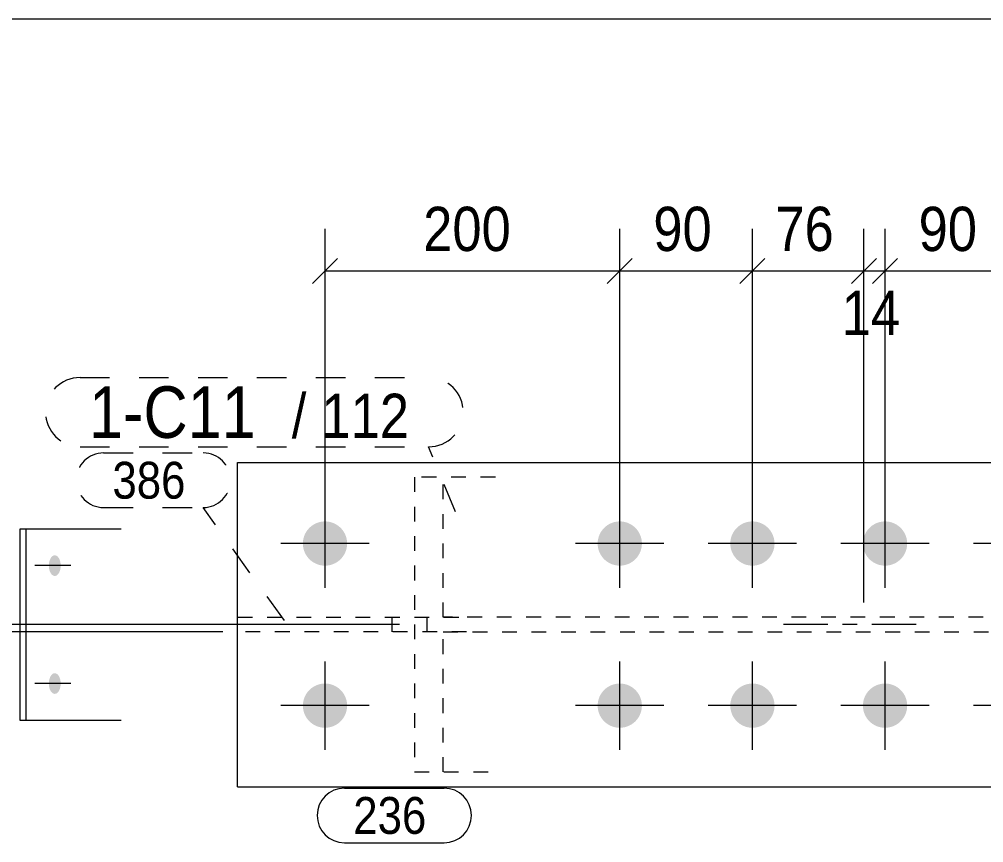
# Model space of a CAD drawing. Header units: millimetres. Extents: x 2 to 579, y 1 to 825.
# Drawn here: x 186.2 to 251.6, y 769.1 to 825 of the extents above; entities that cross this region are included whole.
import ezdxf

# ---------------------------------------------------------------- set-up
doc = ezdxf.new("R2010")
doc.units = ezdxf.units.MM
for name, pattern in [('XKITLINE00', [0]), ('XKITLINE01', [4, 1, -1, 1, -1]), ('XKITLINE02', [4, 2, -2]), ('XKITLINE03', [6, 3, -1, 1, -1])]:
    doc.linetypes.add(name, pattern=pattern)
for name, color, linetype, lineweight in [('Bolt', 3, 'Continuous', 0), ('Dimensions', 7, 'Continuous', 0), ('DrawingSheet', 5, 'Continuous', 0), ('Part', 2, 'Continuous', 0), ('PartMark', 7, 'Continuous', 0)]:
    doc.layers.add(name, color=color, linetype=linetype, lineweight=lineweight)
doc.styles.add('ARIAL', font='ARIAL.TTF')

# ---------------------------------------------------------------- blocks, each defined once
blk = doc.blocks.new('*A79')
at = {"layer": 'Bolt'}
for points in [[(206.881, 787.928), (206.844, 787.929), (206.807, 787.932), (206.771, 787.935), (206.734, 787.939), (206.698, 787.944), (206.661, 787.95), (206.625, 787.957), (206.589, 787.964), (206.553, 787.973), (206.518, 787.982), (206.482, 787.992), (206.447, 788.003), (206.412, 788.015), (206.378, 788.028), (206.344, 788.042), (206.31, 788.056), (206.276, 788.072), (206.243, 788.088), (206.211, 788.105), (206.178, 788.123), (206.147, 788.141), (206.115, 788.16), (206.084, 788.18), (206.054, 788.201), (206.024, 788.223), (205.995, 788.245), (205.966, 788.268), (205.938, 788.292), (205.91, 788.316), (205.883, 788.341), (205.857, 788.367), (205.831, 788.393), (205.806, 788.42), (205.782, 788.448), (205.758, 788.476), (205.735, 788.505), (205.713, 788.534), (205.691, 788.564), (205.67, 788.594), (205.65, 788.625), (205.631, 788.657), (205.613, 788.688), (205.595, 788.721), (205.578, 788.753), (205.562, 788.786), (205.546, 788.82), (205.532, 788.854), (205.518, 788.888), (205.505, 788.922), (205.493, 788.957), (205.482, 788.992), (205.472, 789.028), (205.463, 789.063), (205.454, 789.099), (205.447, 789.135), (205.44, 789.171), (205.434, 789.208), (205.429, 789.244), (205.425, 789.281), (205.422, 789.317), (205.419, 789.354), (205.418, 789.391), (205.418, 789.428), (205.418, 789.464), (205.419, 789.501), (205.422, 789.538), (205.425, 789.575), (205.429, 789.611), (205.434, 789.648), (205.44, 789.684), (205.447, 789.72), (205.454, 789.756), (205.463, 789.792), (205.472, 789.828), (205.482, 789.863), (205.493, 789.898), (205.505, 789.933), (205.518, 789.968), (205.532, 790.002), (205.546, 790.036), (205.562, 790.069), (205.578, 790.102), (205.595, 790.135), (205.613, 790.167), (205.631, 790.199), (205.65, 790.23), (205.67, 790.261), (205.691, 790.291), (205.713, 790.321), (205.735, 790.351), (205.758, 790.379), (205.782, 790.407), (205.806, 790.435), (205.831, 790.462), (205.857, 790.488), (205.883, 790.514), (205.91, 790.539), (205.938, 790.563), (205.966, 790.587), (205.995, 790.61), (206.024, 790.632), (206.054, 790.654), (206.084, 790.675), (206.115, 790.695), (206.147, 790.714), (206.178, 790.733), (206.211, 790.751), (206.243, 790.768), (206.276, 790.784), (206.31, 790.799), (206.344, 790.814), (206.378, 790.827), (206.412, 790.84), (206.447, 790.852), (206.482, 790.863), (206.518, 790.873), (206.553, 790.883), (206.589, 790.891), (206.625, 790.899), (206.661, 790.906), (206.698, 790.911), (206.734, 790.916), (206.771, 790.92), (206.807, 790.924), (206.844, 790.926), (206.881, 790.927), (206.918, 790.928), (206.954, 790.927), (206.991, 790.926), (207.028, 790.924), (207.065, 790.92), (207.101, 790.916), (207.138, 790.911), (207.174, 790.906), (207.21, 790.899), (207.246, 790.891), (207.282, 790.883), (207.318, 790.873), (207.353, 790.863), (207.388, 790.852), (207.423, 790.84), (207.458, 790.827), (207.492, 790.814), (207.526, 790.799), (207.559, 790.784), (207.592, 790.768), (207.625, 790.751), (207.657, 790.733), (207.689, 790.714), (207.72, 790.695), (207.751, 790.675), (207.781, 790.654), (207.811, 790.632), (207.841, 790.61), (207.869, 790.587), (207.897, 790.563), (207.925, 790.539), (207.952, 790.514), (207.978, 790.488), (208.004, 790.462), (208.029, 790.435), (208.053, 790.407), (208.077, 790.379), (208.1, 790.351), (208.122, 790.321), (208.144, 790.291), (208.165, 790.261), (208.185, 790.23), (208.204, 790.199), (208.223, 790.167), (208.241, 790.135), (208.258, 790.102), (208.274, 790.069), (208.289, 790.036), (208.303, 790.002), (208.317, 789.968), (208.33, 789.933), (208.342, 789.898), (208.353, 789.863), (208.363, 789.828), (208.373, 789.792), (208.381, 789.756), (208.389, 789.72), (208.396, 789.684), (208.401, 789.648), (208.406, 789.611), (208.41, 789.575), (208.414, 789.538), (208.416, 789.501), (208.417, 789.464), (208.418, 789.428), (208.417, 789.391), (208.416, 789.354), (208.414, 789.317), (208.41, 789.281), (208.406, 789.244), (208.401, 789.208), (208.396, 789.171), (208.389, 789.135), (208.381, 789.099), (208.373, 789.063), (208.363, 789.028), (208.353, 788.992), (208.342, 788.957), (208.33, 788.922), (208.317, 788.888), (208.303, 788.854), (208.289, 788.82), (208.274, 788.786), (208.258, 788.753), (208.241, 788.721), (208.223, 788.688), (208.204, 788.657), (208.185, 788.625), (208.165, 788.594), (208.144, 788.564), (208.122, 788.534), (208.1, 788.505), (208.077, 788.476), (208.053, 788.448), (208.029, 788.42), (208.004, 788.393), (207.978, 788.367), (207.952, 788.341), (207.925, 788.316), (207.897, 788.292), (207.869, 788.268), (207.841, 788.245), (207.811, 788.223), (207.781, 788.201), (207.751, 788.18), (207.72, 788.16), (207.689, 788.141), (207.657, 788.123), (207.625, 788.105), (207.592, 788.088), (207.559, 788.072), (207.526, 788.056), (207.492, 788.042), (207.458, 788.028), (207.423, 788.015), (207.388, 788.003), (207.353, 787.992), (207.318, 787.982), (207.282, 787.973), (207.246, 787.964), (207.21, 787.957), (207.174, 787.95), (207.138, 787.944), (207.101, 787.939), (207.065, 787.935), (207.028, 787.932), (206.991, 787.929), (206.954, 787.928), (206.918, 787.928)], [(226.881, 787.928), (226.844, 787.929), (226.807, 787.932), (226.771, 787.935), (226.734, 787.939), (226.698, 787.944), (226.661, 787.95), (226.625, 787.957), (226.589, 787.964), (226.553, 787.973), (226.518, 787.982), (226.482, 787.992), (226.447, 788.003), (226.412, 788.015), (226.378, 788.028), (226.344, 788.042), (226.31, 788.056), (226.276, 788.072), (226.243, 788.088), (226.211, 788.105), (226.178, 788.123), (226.147, 788.141), (226.115, 788.16), (226.084, 788.18), (226.054, 788.201), (226.024, 788.223), (225.995, 788.245), (225.966, 788.268), (225.938, 788.292), (225.91, 788.316), (225.883, 788.341), (225.857, 788.367), (225.831, 788.393), (225.806, 788.42), (225.782, 788.448), (225.758, 788.476), (225.735, 788.505), (225.713, 788.534), (225.691, 788.564), (225.67, 788.594), (225.65, 788.625), (225.631, 788.657), (225.613, 788.688), (225.595, 788.721), (225.578, 788.753), (225.562, 788.786), (225.546, 788.82), (225.532, 788.854), (225.518, 788.888), (225.505, 788.922), (225.493, 788.957), (225.482, 788.992), (225.472, 789.028), (225.463, 789.063), (225.454, 789.099), (225.447, 789.135), (225.44, 789.171), (225.434, 789.208), (225.429, 789.244), (225.425, 789.281), (225.422, 789.317), (225.419, 789.354), (225.418, 789.391), (225.418, 789.428), (225.418, 789.464), (225.419, 789.501), (225.422, 789.538), (225.425, 789.575), (225.429, 789.611), (225.434, 789.648), (225.44, 789.684), (225.447, 789.72), (225.454, 789.756), (225.463, 789.792), (225.472, 789.828), (225.482, 789.863), (225.493, 789.898), (225.505, 789.933), (225.518, 789.968), (225.532, 790.002), (225.546, 790.036), (225.562, 790.069), (225.578, 790.102), (225.595, 790.135), (225.613, 790.167), (225.631, 790.199), (225.65, 790.23), (225.67, 790.261), (225.691, 790.291), (225.713, 790.321), (225.735, 790.351), (225.758, 790.379), (225.782, 790.407), (225.806, 790.435), (225.831, 790.462), (225.857, 790.488), (225.883, 790.514), (225.91, 790.539), (225.938, 790.563), (225.966, 790.587), (225.995, 790.61), (226.024, 790.632), (226.054, 790.654), (226.084, 790.675), (226.115, 790.695), (226.147, 790.714), (226.178, 790.733), (226.211, 790.751), (226.243, 790.768), (226.276, 790.784), (226.31, 790.799), (226.344, 790.814), (226.378, 790.827), (226.412, 790.84), (226.447, 790.852), (226.482, 790.863), (226.518, 790.873), (226.553, 790.883), (226.589, 790.891), (226.625, 790.899), (226.661, 790.906), (226.698, 790.911), (226.734, 790.916), (226.771, 790.92), (226.807, 790.924), (226.844, 790.926), (226.881, 790.927), (226.918, 790.928), (226.954, 790.927), (226.991, 790.926), (227.028, 790.924), (227.065, 790.92), (227.101, 790.916), (227.138, 790.911), (227.174, 790.906), (227.21, 790.899), (227.246, 790.891), (227.282, 790.883), (227.318, 790.873), (227.353, 790.863), (227.388, 790.852), (227.423, 790.84), (227.458, 790.827), (227.492, 790.814), (227.526, 790.799), (227.559, 790.784), (227.592, 790.768), (227.625, 790.751), (227.657, 790.733), (227.689, 790.714), (227.72, 790.695), (227.751, 790.675), (227.781, 790.654), (227.811, 790.632), (227.841, 790.61), (227.869, 790.587), (227.897, 790.563), (227.925, 790.539), (227.952, 790.514), (227.978, 790.488), (228.004, 790.462), (228.029, 790.435), (228.053, 790.407), (228.077, 790.379), (228.1, 790.351), (228.122, 790.321), (228.144, 790.291), (228.165, 790.261), (228.185, 790.23), (228.204, 790.199), (228.223, 790.167), (228.241, 790.135), (228.258, 790.102), (228.274, 790.069), (228.289, 790.036), (228.303, 790.002), (228.317, 789.968), (228.33, 789.933), (228.342, 789.898), (228.353, 789.863), (228.363, 789.828), (228.373, 789.792), (228.381, 789.756), (228.389, 789.72), (228.396, 789.684), (228.401, 789.648), (228.406, 789.611), (228.41, 789.575), (228.414, 789.538), (228.416, 789.501), (228.417, 789.464), (228.418, 789.428), (228.417, 789.391), (228.416, 789.354), (228.414, 789.317), (228.41, 789.281), (228.406, 789.244), (228.401, 789.208), (228.396, 789.171), (228.389, 789.135), (228.381, 789.099), (228.373, 789.063), (228.363, 789.028), (228.353, 788.992), (228.342, 788.957), (228.33, 788.922), (228.317, 788.888), (228.303, 788.854), (228.289, 788.82), (228.274, 788.786), (228.258, 788.753), (228.241, 788.721), (228.223, 788.688), (228.204, 788.657), (228.185, 788.625), (228.165, 788.594), (228.144, 788.564), (228.122, 788.534), (228.1, 788.505), (228.077, 788.476), (228.053, 788.448), (228.029, 788.42), (228.004, 788.393), (227.978, 788.367), (227.952, 788.341), (227.925, 788.316), (227.897, 788.292), (227.869, 788.268), (227.841, 788.245), (227.811, 788.223), (227.781, 788.201), (227.751, 788.18), (227.72, 788.16), (227.689, 788.141), (227.657, 788.123), (227.625, 788.105), (227.592, 788.088), (227.559, 788.072), (227.526, 788.056), (227.492, 788.042), (227.458, 788.028), (227.423, 788.015), (227.388, 788.003), (227.353, 787.992), (227.318, 787.982), (227.282, 787.973), (227.246, 787.964), (227.21, 787.957), (227.174, 787.95), (227.138, 787.944), (227.101, 787.939), (227.065, 787.935), (227.028, 787.932), (226.991, 787.929), (226.954, 787.928), (226.918, 787.928)], [(235.881, 787.928), (235.844, 787.929), (235.807, 787.932), (235.771, 787.935), (235.734, 787.939), (235.698, 787.944), (235.661, 787.95), (235.625, 787.957), (235.589, 787.964), (235.553, 787.973), (235.518, 787.982), (235.482, 787.992), (235.447, 788.003), (235.412, 788.015), (235.378, 788.028), (235.344, 788.042), (235.31, 788.056), (235.276, 788.072), (235.243, 788.088), (235.211, 788.105), (235.178, 788.123), (235.147, 788.141), (235.115, 788.16), (235.084, 788.18), (235.054, 788.201), (235.024, 788.223), (234.995, 788.245), (234.966, 788.268), (234.938, 788.292), (234.91, 788.316), (234.883, 788.341), (234.857, 788.367), (234.831, 788.393), (234.806, 788.42), (234.782, 788.448), (234.758, 788.476), (234.735, 788.505), (234.713, 788.534), (234.691, 788.564), (234.67, 788.594), (234.65, 788.625), (234.631, 788.657), (234.613, 788.688), (234.595, 788.721), (234.578, 788.753), (234.562, 788.786), (234.546, 788.82), (234.532, 788.854), (234.518, 788.888), (234.505, 788.922), (234.493, 788.957), (234.482, 788.992), (234.472, 789.028), (234.463, 789.063), (234.454, 789.099), (234.447, 789.135), (234.44, 789.171), (234.434, 789.208), (234.429, 789.244), (234.425, 789.281), (234.422, 789.317), (234.419, 789.354), (234.418, 789.391), (234.418, 789.428), (234.418, 789.464), (234.419, 789.501), (234.422, 789.538), (234.425, 789.575), (234.429, 789.611), (234.434, 789.648), (234.44, 789.684), (234.447, 789.72), (234.454, 789.756), (234.463, 789.792), (234.472, 789.828), (234.482, 789.863), (234.493, 789.898), (234.505, 789.933), (234.518, 789.968), (234.532, 790.002), (234.546, 790.036), (234.562, 790.069), (234.578, 790.102), (234.595, 790.135), (234.613, 790.167), (234.631, 790.199), (234.65, 790.23), (234.67, 790.261), (234.691, 790.291), (234.713, 790.321), (234.735, 790.351), (234.758, 790.379), (234.782, 790.407), (234.806, 790.435), (234.831, 790.462), (234.857, 790.488), (234.883, 790.514), (234.91, 790.539), (234.938, 790.563), (234.966, 790.587), (234.995, 790.61), (235.024, 790.632), (235.054, 790.654), (235.084, 790.675), (235.115, 790.695), (235.147, 790.714), (235.178, 790.733), (235.211, 790.751), (235.243, 790.768), (235.276, 790.784), (235.31, 790.799), (235.344, 790.814), (235.378, 790.827), (235.412, 790.84), (235.447, 790.852), (235.482, 790.863), (235.518, 790.873), (235.553, 790.883), (235.589, 790.891), (235.625, 790.899), (235.661, 790.906), (235.698, 790.911), (235.734, 790.916), (235.771, 790.92), (235.807, 790.924), (235.844, 790.926), (235.881, 790.927), (235.918, 790.928), (235.954, 790.927), (235.991, 790.926), (236.028, 790.924), (236.065, 790.92), (236.101, 790.916), (236.138, 790.911), (236.174, 790.906), (236.21, 790.899), (236.246, 790.891), (236.282, 790.883), (236.318, 790.873), (236.353, 790.863), (236.388, 790.852), (236.423, 790.84), (236.458, 790.827), (236.492, 790.814), (236.526, 790.799), (236.559, 790.784), (236.592, 790.768), (236.625, 790.751), (236.657, 790.733), (236.689, 790.714), (236.72, 790.695), (236.751, 790.675), (236.781, 790.654), (236.811, 790.632), (236.841, 790.61), (236.869, 790.587), (236.897, 790.563), (236.925, 790.539), (236.952, 790.514), (236.978, 790.488), (237.004, 790.462), (237.029, 790.435), (237.053, 790.407), (237.077, 790.379), (237.1, 790.351), (237.122, 790.321), (237.144, 790.291), (237.165, 790.261), (237.185, 790.23), (237.204, 790.199), (237.223, 790.167), (237.241, 790.135), (237.258, 790.102), (237.274, 790.069), (237.289, 790.036), (237.303, 790.002), (237.317, 789.968), (237.33, 789.933), (237.342, 789.898), (237.353, 789.863), (237.363, 789.828), (237.373, 789.792), (237.381, 789.756), (237.389, 789.72), (237.396, 789.684), (237.401, 789.648), (237.406, 789.611), (237.41, 789.575), (237.414, 789.538), (237.416, 789.501), (237.417, 789.464), (237.418, 789.428), (237.417, 789.391), (237.416, 789.354), (237.414, 789.317), (237.41, 789.281), (237.406, 789.244), (237.401, 789.208), (237.396, 789.171), (237.389, 789.135), (237.381, 789.099), (237.373, 789.063), (237.363, 789.028), (237.353, 788.992), (237.342, 788.957), (237.33, 788.922), (237.317, 788.888), (237.303, 788.854), (237.289, 788.82), (237.274, 788.786), (237.258, 788.753), (237.241, 788.721), (237.223, 788.688), (237.204, 788.657), (237.185, 788.625), (237.165, 788.594), (237.144, 788.564), (237.122, 788.534), (237.1, 788.505), (237.077, 788.476), (237.053, 788.448), (237.029, 788.42), (237.004, 788.393), (236.978, 788.367), (236.952, 788.341), (236.925, 788.316), (236.897, 788.292), (236.869, 788.268), (236.841, 788.245), (236.811, 788.223), (236.781, 788.201), (236.751, 788.18), (236.72, 788.16), (236.689, 788.141), (236.657, 788.123), (236.625, 788.105), (236.592, 788.088), (236.559, 788.072), (236.526, 788.056), (236.492, 788.042), (236.458, 788.028), (236.423, 788.015), (236.388, 788.003), (236.353, 787.992), (236.318, 787.982), (236.282, 787.973), (236.246, 787.964), (236.21, 787.957), (236.174, 787.95), (236.138, 787.944), (236.101, 787.939), (236.065, 787.935), (236.028, 787.932), (235.991, 787.929), (235.954, 787.928), (235.918, 787.928)], [(244.881, 787.928), (244.844, 787.929), (244.807, 787.932), (244.771, 787.935), (244.734, 787.939), (244.698, 787.944), (244.661, 787.95), (244.625, 787.957), (244.589, 787.964), (244.553, 787.973), (244.518, 787.982), (244.482, 787.992), (244.447, 788.003), (244.412, 788.015), (244.378, 788.028), (244.344, 788.042), (244.31, 788.056), (244.276, 788.072), (244.243, 788.088), (244.211, 788.105), (244.178, 788.123), (244.147, 788.141), (244.115, 788.16), (244.084, 788.18), (244.054, 788.201), (244.024, 788.223), (243.995, 788.245), (243.966, 788.268), (243.938, 788.292), (243.91, 788.316), (243.883, 788.341), (243.857, 788.367), (243.831, 788.393), (243.806, 788.42), (243.782, 788.448), (243.758, 788.476), (243.735, 788.505), (243.713, 788.534), (243.691, 788.564), (243.67, 788.594), (243.65, 788.625), (243.631, 788.657), (243.613, 788.688), (243.595, 788.721), (243.578, 788.753), (243.562, 788.786), (243.546, 788.82), (243.532, 788.854), (243.518, 788.888), (243.505, 788.922), (243.493, 788.957), (243.482, 788.992), (243.472, 789.028), (243.463, 789.063), (243.454, 789.099), (243.447, 789.135), (243.44, 789.171), (243.434, 789.208), (243.429, 789.244), (243.425, 789.281), (243.422, 789.317), (243.419, 789.354), (243.418, 789.391), (243.418, 789.428), (243.418, 789.464), (243.419, 789.501), (243.422, 789.538), (243.425, 789.575), (243.429, 789.611), (243.434, 789.648), (243.44, 789.684), (243.447, 789.72), (243.454, 789.756), (243.463, 789.792), (243.472, 789.828), (243.482, 789.863), (243.493, 789.898), (243.505, 789.933), (243.518, 789.968), (243.532, 790.002), (243.546, 790.036), (243.562, 790.069), (243.578, 790.102), (243.595, 790.135), (243.613, 790.167), (243.631, 790.199), (243.65, 790.23), (243.67, 790.261), (243.691, 790.291), (243.713, 790.321), (243.735, 790.351), (243.758, 790.379), (243.782, 790.407), (243.806, 790.435), (243.831, 790.462), (243.857, 790.488), (243.883, 790.514), (243.91, 790.539), (243.938, 790.563), (243.966, 790.587), (243.995, 790.61), (244.024, 790.632), (244.054, 790.654), (244.084, 790.675), (244.115, 790.695), (244.147, 790.714), (244.178, 790.733), (244.211, 790.751), (244.243, 790.768), (244.276, 790.784), (244.31, 790.799), (244.344, 790.814), (244.378, 790.827), (244.412, 790.84), (244.447, 790.852), (244.482, 790.863), (244.518, 790.873), (244.553, 790.883), (244.589, 790.891), (244.625, 790.899), (244.661, 790.906), (244.698, 790.911), (244.734, 790.916), (244.771, 790.92), (244.807, 790.924), (244.844, 790.926), (244.881, 790.927), (244.918, 790.928), (244.954, 790.927), (244.991, 790.926), (245.028, 790.924), (245.065, 790.92), (245.101, 790.916), (245.138, 790.911), (245.174, 790.906), (245.21, 790.899), (245.246, 790.891), (245.282, 790.883), (245.318, 790.873), (245.353, 790.863), (245.388, 790.852), (245.423, 790.84), (245.458, 790.827), (245.492, 790.814), (245.526, 790.799), (245.559, 790.784), (245.592, 790.768), (245.625, 790.751), (245.657, 790.733), (245.689, 790.714), (245.72, 790.695), (245.751, 790.675), (245.781, 790.654), (245.811, 790.632), (245.841, 790.61), (245.869, 790.587), (245.897, 790.563), (245.925, 790.539), (245.952, 790.514), (245.978, 790.488), (246.004, 790.462), (246.029, 790.435), (246.053, 790.407), (246.077, 790.379), (246.1, 790.351), (246.122, 790.321), (246.144, 790.291), (246.165, 790.261), (246.185, 790.23), (246.204, 790.199), (246.223, 790.167), (246.241, 790.135), (246.258, 790.102), (246.274, 790.069), (246.289, 790.036), (246.303, 790.002), (246.317, 789.968), (246.33, 789.933), (246.342, 789.898), (246.353, 789.863), (246.363, 789.828), (246.373, 789.792), (246.381, 789.756), (246.389, 789.72), (246.396, 789.684), (246.401, 789.648), (246.406, 789.611), (246.41, 789.575), (246.414, 789.538), (246.416, 789.501), (246.417, 789.464), (246.418, 789.428), (246.417, 789.391), (246.416, 789.354), (246.414, 789.317), (246.41, 789.281), (246.406, 789.244), (246.401, 789.208), (246.396, 789.171), (246.389, 789.135), (246.381, 789.099), (246.373, 789.063), (246.363, 789.028), (246.353, 788.992), (246.342, 788.957), (246.33, 788.922), (246.317, 788.888), (246.303, 788.854), (246.289, 788.82), (246.274, 788.786), (246.258, 788.753), (246.241, 788.721), (246.223, 788.688), (246.204, 788.657), (246.185, 788.625), (246.165, 788.594), (246.144, 788.564), (246.122, 788.534), (246.1, 788.505), (246.077, 788.476), (246.053, 788.448), (246.029, 788.42), (246.004, 788.393), (245.978, 788.367), (245.952, 788.341), (245.925, 788.316), (245.897, 788.292), (245.869, 788.268), (245.841, 788.245), (245.811, 788.223), (245.781, 788.201), (245.751, 788.18), (245.72, 788.16), (245.689, 788.141), (245.657, 788.123), (245.625, 788.105), (245.592, 788.088), (245.559, 788.072), (245.526, 788.056), (245.492, 788.042), (245.458, 788.028), (245.423, 788.015), (245.388, 788.003), (245.353, 787.992), (245.318, 787.982), (245.282, 787.973), (245.246, 787.964), (245.21, 787.957), (245.174, 787.95), (245.138, 787.944), (245.101, 787.939), (245.065, 787.935), (245.028, 787.932), (244.991, 787.929), (244.954, 787.928), (244.918, 787.928)], [(206.881, 776.928), (206.844, 776.929), (206.807, 776.932), (206.771, 776.935), (206.734, 776.939), (206.698, 776.944), (206.661, 776.95), (206.625, 776.957), (206.589, 776.964), (206.553, 776.973), (206.518, 776.982), (206.482, 776.992), (206.447, 777.003), (206.412, 777.015), (206.378, 777.028), (206.344, 777.042), (206.31, 777.056), (206.276, 777.072), (206.243, 777.088), (206.211, 777.105), (206.178, 777.123), (206.147, 777.141), (206.115, 777.16), (206.084, 777.18), (206.054, 777.201), (206.024, 777.223), (205.995, 777.245), (205.966, 777.268), (205.938, 777.292), (205.91, 777.316), (205.883, 777.341), (205.857, 777.367), (205.831, 777.393), (205.806, 777.42), (205.782, 777.448), (205.758, 777.476), (205.735, 777.505), (205.713, 777.534), (205.691, 777.564), (205.67, 777.594), (205.65, 777.625), (205.631, 777.657), (205.613, 777.688), (205.595, 777.721), (205.578, 777.753), (205.562, 777.786), (205.546, 777.82), (205.532, 777.854), (205.518, 777.888), (205.505, 777.922), (205.493, 777.957), (205.482, 777.992), (205.472, 778.028), (205.463, 778.063), (205.454, 778.099), (205.447, 778.135), (205.44, 778.171), (205.434, 778.208), (205.429, 778.244), (205.425, 778.281), (205.422, 778.317), (205.419, 778.354), (205.418, 778.391), (205.418, 778.428), (205.418, 778.464), (205.419, 778.501), (205.422, 778.538), (205.425, 778.575), (205.429, 778.611), (205.434, 778.648), (205.44, 778.684), (205.447, 778.72), (205.454, 778.756), (205.463, 778.792), (205.472, 778.828), (205.482, 778.863), (205.493, 778.898), (205.505, 778.933), (205.518, 778.968), (205.532, 779.002), (205.546, 779.036), (205.562, 779.069), (205.578, 779.102), (205.595, 779.135), (205.613, 779.167), (205.631, 779.199), (205.65, 779.23), (205.67, 779.261), (205.691, 779.291), (205.713, 779.321), (205.735, 779.351), (205.758, 779.379), (205.782, 779.407), (205.806, 779.435), (205.831, 779.462), (205.857, 779.488), (205.883, 779.514), (205.91, 779.539), (205.938, 779.563), (205.966, 779.587), (205.995, 779.61), (206.024, 779.632), (206.054, 779.654), (206.084, 779.675), (206.115, 779.695), (206.147, 779.714), (206.178, 779.733), (206.211, 779.751), (206.243, 779.768), (206.276, 779.784), (206.31, 779.799), (206.344, 779.814), (206.378, 779.827), (206.412, 779.84), (206.447, 779.852), (206.482, 779.863), (206.518, 779.873), (206.553, 779.883), (206.589, 779.891), (206.625, 779.899), (206.661, 779.906), (206.698, 779.911), (206.734, 779.916), (206.771, 779.92), (206.807, 779.924), (206.844, 779.926), (206.881, 779.927), (206.918, 779.928), (206.954, 779.927), (206.991, 779.926), (207.028, 779.924), (207.065, 779.92), (207.101, 779.916), (207.138, 779.911), (207.174, 779.906), (207.21, 779.899), (207.246, 779.891), (207.282, 779.883), (207.318, 779.873), (207.353, 779.863), (207.388, 779.852), (207.423, 779.84), (207.458, 779.827), (207.492, 779.814), (207.526, 779.799), (207.559, 779.784), (207.592, 779.768), (207.625, 779.751), (207.657, 779.733), (207.689, 779.714), (207.72, 779.695), (207.751, 779.675), (207.781, 779.654), (207.811, 779.632), (207.841, 779.61), (207.869, 779.587), (207.897, 779.563), (207.925, 779.539), (207.952, 779.514), (207.978, 779.488), (208.004, 779.462), (208.029, 779.435), (208.053, 779.407), (208.077, 779.379), (208.1, 779.351), (208.122, 779.321), (208.144, 779.291), (208.165, 779.261), (208.185, 779.23), (208.204, 779.199), (208.223, 779.167), (208.241, 779.135), (208.258, 779.102), (208.274, 779.069), (208.289, 779.036), (208.303, 779.002), (208.317, 778.968), (208.33, 778.933), (208.342, 778.898), (208.353, 778.863), (208.363, 778.828), (208.373, 778.792), (208.381, 778.756), (208.389, 778.72), (208.396, 778.684), (208.401, 778.648), (208.406, 778.611), (208.41, 778.575), (208.414, 778.538), (208.416, 778.501), (208.417, 778.464), (208.418, 778.428), (208.417, 778.391), (208.416, 778.354), (208.414, 778.317), (208.41, 778.281), (208.406, 778.244), (208.401, 778.208), (208.396, 778.171), (208.389, 778.135), (208.381, 778.099), (208.373, 778.063), (208.363, 778.028), (208.353, 777.992), (208.342, 777.957), (208.33, 777.922), (208.317, 777.888), (208.303, 777.854), (208.289, 777.82), (208.274, 777.786), (208.258, 777.753), (208.241, 777.721), (208.223, 777.688), (208.204, 777.657), (208.185, 777.625), (208.165, 777.594), (208.144, 777.564), (208.122, 777.534), (208.1, 777.505), (208.077, 777.476), (208.053, 777.448), (208.029, 777.42), (208.004, 777.393), (207.978, 777.367), (207.952, 777.341), (207.925, 777.316), (207.897, 777.292), (207.869, 777.268), (207.841, 777.245), (207.811, 777.223), (207.781, 777.201), (207.751, 777.18), (207.72, 777.16), (207.689, 777.141), (207.657, 777.123), (207.625, 777.105), (207.592, 777.088), (207.559, 777.072), (207.526, 777.056), (207.492, 777.042), (207.458, 777.028), (207.423, 777.015), (207.388, 777.003), (207.353, 776.992), (207.318, 776.982), (207.282, 776.973), (207.246, 776.964), (207.21, 776.957), (207.174, 776.95), (207.138, 776.944), (207.101, 776.939), (207.065, 776.935), (207.028, 776.932), (206.991, 776.929), (206.954, 776.928), (206.918, 776.928)], [(226.881, 776.928), (226.844, 776.929), (226.807, 776.932), (226.771, 776.935), (226.734, 776.939), (226.698, 776.944), (226.661, 776.95), (226.625, 776.957), (226.589, 776.964), (226.553, 776.973), (226.518, 776.982), (226.482, 776.992), (226.447, 777.003), (226.412, 777.015), (226.378, 777.028), (226.344, 777.042), (226.31, 777.056), (226.276, 777.072), (226.243, 777.088), (226.211, 777.105), (226.178, 777.123), (226.147, 777.141), (226.115, 777.16), (226.084, 777.18), (226.054, 777.201), (226.024, 777.223), (225.995, 777.245), (225.966, 777.268), (225.938, 777.292), (225.91, 777.316), (225.883, 777.341), (225.857, 777.367), (225.831, 777.393), (225.806, 777.42), (225.782, 777.448), (225.758, 777.476), (225.735, 777.505), (225.713, 777.534), (225.691, 777.564), (225.67, 777.594), (225.65, 777.625), (225.631, 777.657), (225.613, 777.688), (225.595, 777.721), (225.578, 777.753), (225.562, 777.786), (225.546, 777.82), (225.532, 777.854), (225.518, 777.888), (225.505, 777.922), (225.493, 777.957), (225.482, 777.992), (225.472, 778.028), (225.463, 778.063), (225.454, 778.099), (225.447, 778.135), (225.44, 778.171), (225.434, 778.208), (225.429, 778.244), (225.425, 778.281), (225.422, 778.317), (225.419, 778.354), (225.418, 778.391), (225.418, 778.428), (225.418, 778.464), (225.419, 778.501), (225.422, 778.538), (225.425, 778.575), (225.429, 778.611), (225.434, 778.648), (225.44, 778.684), (225.447, 778.72), (225.454, 778.756), (225.463, 778.792), (225.472, 778.828), (225.482, 778.863), (225.493, 778.898), (225.505, 778.933), (225.518, 778.968), (225.532, 779.002), (225.546, 779.036), (225.562, 779.069), (225.578, 779.102), (225.595, 779.135), (225.613, 779.167), (225.631, 779.199), (225.65, 779.23), (225.67, 779.261), (225.691, 779.291), (225.713, 779.321), (225.735, 779.351), (225.758, 779.379), (225.782, 779.407), (225.806, 779.435), (225.831, 779.462), (225.857, 779.488), (225.883, 779.514), (225.91, 779.539), (225.938, 779.563), (225.966, 779.587), (225.995, 779.61), (226.024, 779.632), (226.054, 779.654), (226.084, 779.675), (226.115, 779.695), (226.147, 779.714), (226.178, 779.733), (226.211, 779.751), (226.243, 779.768), (226.276, 779.784), (226.31, 779.799), (226.344, 779.814), (226.378, 779.827), (226.412, 779.84), (226.447, 779.852), (226.482, 779.863), (226.518, 779.873), (226.553, 779.883), (226.589, 779.891), (226.625, 779.899), (226.661, 779.906), (226.698, 779.911), (226.734, 779.916), (226.771, 779.92), (226.807, 779.924), (226.844, 779.926), (226.881, 779.927), (226.918, 779.928), (226.954, 779.927), (226.991, 779.926), (227.028, 779.924), (227.065, 779.92), (227.101, 779.916), (227.138, 779.911), (227.174, 779.906), (227.21, 779.899), (227.246, 779.891), (227.282, 779.883), (227.318, 779.873), (227.353, 779.863), (227.388, 779.852), (227.423, 779.84), (227.458, 779.827), (227.492, 779.814), (227.526, 779.799), (227.559, 779.784), (227.592, 779.768), (227.625, 779.751), (227.657, 779.733), (227.689, 779.714), (227.72, 779.695), (227.751, 779.675), (227.781, 779.654), (227.811, 779.632), (227.841, 779.61), (227.869, 779.587), (227.897, 779.563), (227.925, 779.539), (227.952, 779.514), (227.978, 779.488), (228.004, 779.462), (228.029, 779.435), (228.053, 779.407), (228.077, 779.379), (228.1, 779.351), (228.122, 779.321), (228.144, 779.291), (228.165, 779.261), (228.185, 779.23), (228.204, 779.199), (228.223, 779.167), (228.241, 779.135), (228.258, 779.102), (228.274, 779.069), (228.289, 779.036), (228.303, 779.002), (228.317, 778.968), (228.33, 778.933), (228.342, 778.898), (228.353, 778.863), (228.363, 778.828), (228.373, 778.792), (228.381, 778.756), (228.389, 778.72), (228.396, 778.684), (228.401, 778.648), (228.406, 778.611), (228.41, 778.575), (228.414, 778.538), (228.416, 778.501), (228.417, 778.464), (228.418, 778.428), (228.417, 778.391), (228.416, 778.354), (228.414, 778.317), (228.41, 778.281), (228.406, 778.244), (228.401, 778.208), (228.396, 778.171), (228.389, 778.135), (228.381, 778.099), (228.373, 778.063), (228.363, 778.028), (228.353, 777.992), (228.342, 777.957), (228.33, 777.922), (228.317, 777.888), (228.303, 777.854), (228.289, 777.82), (228.274, 777.786), (228.258, 777.753), (228.241, 777.721), (228.223, 777.688), (228.204, 777.657), (228.185, 777.625), (228.165, 777.594), (228.144, 777.564), (228.122, 777.534), (228.1, 777.505), (228.077, 777.476), (228.053, 777.448), (228.029, 777.42), (228.004, 777.393), (227.978, 777.367), (227.952, 777.341), (227.925, 777.316), (227.897, 777.292), (227.869, 777.268), (227.841, 777.245), (227.811, 777.223), (227.781, 777.201), (227.751, 777.18), (227.72, 777.16), (227.689, 777.141), (227.657, 777.123), (227.625, 777.105), (227.592, 777.088), (227.559, 777.072), (227.526, 777.056), (227.492, 777.042), (227.458, 777.028), (227.423, 777.015), (227.388, 777.003), (227.353, 776.992), (227.318, 776.982), (227.282, 776.973), (227.246, 776.964), (227.21, 776.957), (227.174, 776.95), (227.138, 776.944), (227.101, 776.939), (227.065, 776.935), (227.028, 776.932), (226.991, 776.929), (226.954, 776.928), (226.918, 776.928)], [(235.881, 776.928), (235.844, 776.929), (235.807, 776.932), (235.771, 776.935), (235.734, 776.939), (235.698, 776.944), (235.661, 776.95), (235.625, 776.957), (235.589, 776.964), (235.553, 776.973), (235.518, 776.982), (235.482, 776.992), (235.447, 777.003), (235.412, 777.015), (235.378, 777.028), (235.344, 777.042), (235.31, 777.056), (235.276, 777.072), (235.243, 777.088), (235.211, 777.105), (235.178, 777.123), (235.147, 777.141), (235.115, 777.16), (235.084, 777.18), (235.054, 777.201), (235.024, 777.223), (234.995, 777.245), (234.966, 777.268), (234.938, 777.292), (234.91, 777.316), (234.883, 777.341), (234.857, 777.367), (234.831, 777.393), (234.806, 777.42), (234.782, 777.448), (234.758, 777.476), (234.735, 777.505), (234.713, 777.534), (234.691, 777.564), (234.67, 777.594), (234.65, 777.625), (234.631, 777.657), (234.613, 777.688), (234.595, 777.721), (234.578, 777.753), (234.562, 777.786), (234.546, 777.82), (234.532, 777.854), (234.518, 777.888), (234.505, 777.922), (234.493, 777.957), (234.482, 777.992), (234.472, 778.028), (234.463, 778.063), (234.454, 778.099), (234.447, 778.135), (234.44, 778.171), (234.434, 778.208), (234.429, 778.244), (234.425, 778.281), (234.422, 778.317), (234.419, 778.354), (234.418, 778.391), (234.418, 778.428), (234.418, 778.464), (234.419, 778.501), (234.422, 778.538), (234.425, 778.575), (234.429, 778.611), (234.434, 778.648), (234.44, 778.684), (234.447, 778.72), (234.454, 778.756), (234.463, 778.792), (234.472, 778.828), (234.482, 778.863), (234.493, 778.898), (234.505, 778.933), (234.518, 778.968), (234.532, 779.002), (234.546, 779.036), (234.562, 779.069), (234.578, 779.102), (234.595, 779.135), (234.613, 779.167), (234.631, 779.199), (234.65, 779.23), (234.67, 779.261), (234.691, 779.291), (234.713, 779.321), (234.735, 779.351), (234.758, 779.379), (234.782, 779.407), (234.806, 779.435), (234.831, 779.462), (234.857, 779.488), (234.883, 779.514), (234.91, 779.539), (234.938, 779.563), (234.966, 779.587), (234.995, 779.61), (235.024, 779.632), (235.054, 779.654), (235.084, 779.675), (235.115, 779.695), (235.147, 779.714), (235.178, 779.733), (235.211, 779.751), (235.243, 779.768), (235.276, 779.784), (235.31, 779.799), (235.344, 779.814), (235.378, 779.827), (235.412, 779.84), (235.447, 779.852), (235.482, 779.863), (235.518, 779.873), (235.553, 779.883), (235.589, 779.891), (235.625, 779.899), (235.661, 779.906), (235.698, 779.911), (235.734, 779.916), (235.771, 779.92), (235.807, 779.924), (235.844, 779.926), (235.881, 779.927), (235.918, 779.928), (235.954, 779.927), (235.991, 779.926), (236.028, 779.924), (236.065, 779.92), (236.101, 779.916), (236.138, 779.911), (236.174, 779.906), (236.21, 779.899), (236.246, 779.891), (236.282, 779.883), (236.318, 779.873), (236.353, 779.863), (236.388, 779.852), (236.423, 779.84), (236.458, 779.827), (236.492, 779.814), (236.526, 779.799), (236.559, 779.784), (236.592, 779.768), (236.625, 779.751), (236.657, 779.733), (236.689, 779.714), (236.72, 779.695), (236.751, 779.675), (236.781, 779.654), (236.811, 779.632), (236.841, 779.61), (236.869, 779.587), (236.897, 779.563), (236.925, 779.539), (236.952, 779.514), (236.978, 779.488), (237.004, 779.462), (237.029, 779.435), (237.053, 779.407), (237.077, 779.379), (237.1, 779.351), (237.122, 779.321), (237.144, 779.291), (237.165, 779.261), (237.185, 779.23), (237.204, 779.199), (237.223, 779.167), (237.241, 779.135), (237.258, 779.102), (237.274, 779.069), (237.289, 779.036), (237.303, 779.002), (237.317, 778.968), (237.33, 778.933), (237.342, 778.898), (237.353, 778.863), (237.363, 778.828), (237.373, 778.792), (237.381, 778.756), (237.389, 778.72), (237.396, 778.684), (237.401, 778.648), (237.406, 778.611), (237.41, 778.575), (237.414, 778.538), (237.416, 778.501), (237.417, 778.464), (237.418, 778.428), (237.417, 778.391), (237.416, 778.354), (237.414, 778.317), (237.41, 778.281), (237.406, 778.244), (237.401, 778.208), (237.396, 778.171), (237.389, 778.135), (237.381, 778.099), (237.373, 778.063), (237.363, 778.028), (237.353, 777.992), (237.342, 777.957), (237.33, 777.922), (237.317, 777.888), (237.303, 777.854), (237.289, 777.82), (237.274, 777.786), (237.258, 777.753), (237.241, 777.721), (237.223, 777.688), (237.204, 777.657), (237.185, 777.625), (237.165, 777.594), (237.144, 777.564), (237.122, 777.534), (237.1, 777.505), (237.077, 777.476), (237.053, 777.448), (237.029, 777.42), (237.004, 777.393), (236.978, 777.367), (236.952, 777.341), (236.925, 777.316), (236.897, 777.292), (236.869, 777.268), (236.841, 777.245), (236.811, 777.223), (236.781, 777.201), (236.751, 777.18), (236.72, 777.16), (236.689, 777.141), (236.657, 777.123), (236.625, 777.105), (236.592, 777.088), (236.559, 777.072), (236.526, 777.056), (236.492, 777.042), (236.458, 777.028), (236.423, 777.015), (236.388, 777.003), (236.353, 776.992), (236.318, 776.982), (236.282, 776.973), (236.246, 776.964), (236.21, 776.957), (236.174, 776.95), (236.138, 776.944), (236.101, 776.939), (236.065, 776.935), (236.028, 776.932), (235.991, 776.929), (235.954, 776.928), (235.918, 776.928)], [(244.881, 776.928), (244.844, 776.929), (244.807, 776.932), (244.771, 776.935), (244.734, 776.939), (244.698, 776.944), (244.661, 776.95), (244.625, 776.957), (244.589, 776.964), (244.553, 776.973), (244.518, 776.982), (244.482, 776.992), (244.447, 777.003), (244.412, 777.015), (244.378, 777.028), (244.344, 777.042), (244.31, 777.056), (244.276, 777.072), (244.243, 777.088), (244.211, 777.105), (244.178, 777.123), (244.147, 777.141), (244.115, 777.16), (244.084, 777.18), (244.054, 777.201), (244.024, 777.223), (243.995, 777.245), (243.966, 777.268), (243.938, 777.292), (243.91, 777.316), (243.883, 777.341), (243.857, 777.367), (243.831, 777.393), (243.806, 777.42), (243.782, 777.448), (243.758, 777.476), (243.735, 777.505), (243.713, 777.534), (243.691, 777.564), (243.67, 777.594), (243.65, 777.625), (243.631, 777.657), (243.613, 777.688), (243.595, 777.721), (243.578, 777.753), (243.562, 777.786), (243.546, 777.82), (243.532, 777.854), (243.518, 777.888), (243.505, 777.922), (243.493, 777.957), (243.482, 777.992), (243.472, 778.028), (243.463, 778.063), (243.454, 778.099), (243.447, 778.135), (243.44, 778.171), (243.434, 778.208), (243.429, 778.244), (243.425, 778.281), (243.422, 778.317), (243.419, 778.354), (243.418, 778.391), (243.418, 778.428), (243.418, 778.464), (243.419, 778.501), (243.422, 778.538), (243.425, 778.575), (243.429, 778.611), (243.434, 778.648), (243.44, 778.684), (243.447, 778.72), (243.454, 778.756), (243.463, 778.792), (243.472, 778.828), (243.482, 778.863), (243.493, 778.898), (243.505, 778.933), (243.518, 778.968), (243.532, 779.002), (243.546, 779.036), (243.562, 779.069), (243.578, 779.102), (243.595, 779.135), (243.613, 779.167), (243.631, 779.199), (243.65, 779.23), (243.67, 779.261), (243.691, 779.291), (243.713, 779.321), (243.735, 779.351), (243.758, 779.379), (243.782, 779.407), (243.806, 779.435), (243.831, 779.462), (243.857, 779.488), (243.883, 779.514), (243.91, 779.539), (243.938, 779.563), (243.966, 779.587), (243.995, 779.61), (244.024, 779.632), (244.054, 779.654), (244.084, 779.675), (244.115, 779.695), (244.147, 779.714), (244.178, 779.733), (244.211, 779.751), (244.243, 779.768), (244.276, 779.784), (244.31, 779.799), (244.344, 779.814), (244.378, 779.827), (244.412, 779.84), (244.447, 779.852), (244.482, 779.863), (244.518, 779.873), (244.553, 779.883), (244.589, 779.891), (244.625, 779.899), (244.661, 779.906), (244.698, 779.911), (244.734, 779.916), (244.771, 779.92), (244.807, 779.924), (244.844, 779.926), (244.881, 779.927), (244.918, 779.928), (244.954, 779.927), (244.991, 779.926), (245.028, 779.924), (245.065, 779.92), (245.101, 779.916), (245.138, 779.911), (245.174, 779.906), (245.21, 779.899), (245.246, 779.891), (245.282, 779.883), (245.318, 779.873), (245.353, 779.863), (245.388, 779.852), (245.423, 779.84), (245.458, 779.827), (245.492, 779.814), (245.526, 779.799), (245.559, 779.784), (245.592, 779.768), (245.625, 779.751), (245.657, 779.733), (245.689, 779.714), (245.72, 779.695), (245.751, 779.675), (245.781, 779.654), (245.811, 779.632), (245.841, 779.61), (245.869, 779.587), (245.897, 779.563), (245.925, 779.539), (245.952, 779.514), (245.978, 779.488), (246.004, 779.462), (246.029, 779.435), (246.053, 779.407), (246.077, 779.379), (246.1, 779.351), (246.122, 779.321), (246.144, 779.291), (246.165, 779.261), (246.185, 779.23), (246.204, 779.199), (246.223, 779.167), (246.241, 779.135), (246.258, 779.102), (246.274, 779.069), (246.289, 779.036), (246.303, 779.002), (246.317, 778.968), (246.33, 778.933), (246.342, 778.898), (246.353, 778.863), (246.363, 778.828), (246.373, 778.792), (246.381, 778.756), (246.389, 778.72), (246.396, 778.684), (246.401, 778.648), (246.406, 778.611), (246.41, 778.575), (246.414, 778.538), (246.416, 778.501), (246.417, 778.464), (246.418, 778.428), (246.417, 778.391), (246.416, 778.354), (246.414, 778.317), (246.41, 778.281), (246.406, 778.244), (246.401, 778.208), (246.396, 778.171), (246.389, 778.135), (246.381, 778.099), (246.373, 778.063), (246.363, 778.028), (246.353, 777.992), (246.342, 777.957), (246.33, 777.922), (246.317, 777.888), (246.303, 777.854), (246.289, 777.82), (246.274, 777.786), (246.258, 777.753), (246.241, 777.721), (246.223, 777.688), (246.204, 777.657), (246.185, 777.625), (246.165, 777.594), (246.144, 777.564), (246.122, 777.534), (246.1, 777.505), (246.077, 777.476), (246.053, 777.448), (246.029, 777.42), (246.004, 777.393), (245.978, 777.367), (245.952, 777.341), (245.925, 777.316), (245.897, 777.292), (245.869, 777.268), (245.841, 777.245), (245.811, 777.223), (245.781, 777.201), (245.751, 777.18), (245.72, 777.16), (245.689, 777.141), (245.657, 777.123), (245.625, 777.105), (245.592, 777.088), (245.559, 777.072), (245.526, 777.056), (245.492, 777.042), (245.458, 777.028), (245.423, 777.015), (245.388, 777.003), (245.353, 776.992), (245.318, 776.982), (245.282, 776.973), (245.246, 776.964), (245.21, 776.957), (245.174, 776.95), (245.138, 776.944), (245.101, 776.939), (245.065, 776.935), (245.028, 776.932), (244.991, 776.929), (244.954, 776.928), (244.918, 776.928)]]:
    blk.add_hatch(color=3, dxfattribs=at).paths.add_polyline_path(points, flags=17)
at = {"layer": 'Bolt', "color": 3, "linetype": 'XKITLINE00', "lineweight": 0}
for p, q in [((206.918, 786.428), (206.918, 792.428)), ((226.918, 786.428), (226.918, 792.428)), ((235.918, 786.428), (235.918, 792.428)), ((244.918, 786.428), (244.918, 792.428)), ((209.918, 789.428), (203.918, 789.428)), ((229.918, 789.428), (223.918, 789.428)), ((238.918, 789.428), (232.918, 789.428)), ((247.918, 789.428), (241.918, 789.428)), ((256.918, 789.428), (250.918, 789.428)), ((206.918, 775.428), (206.918, 781.428)), ((226.918, 775.428), (226.918, 781.428)), ((235.918, 775.428), (235.918, 781.428)), ((244.918, 775.428), (244.918, 781.428)), ((209.918, 778.428), (203.918, 778.428)), ((229.918, 778.428), (223.918, 778.428)), ((238.918, 778.428), (232.918, 778.428)), ((247.918, 778.428), (241.918, 778.428)), ((256.918, 778.428), (250.918, 778.428))]:
    blk.add_line(p, q, dxfattribs=at)
blk = doc.blocks.new('*A80')
at = {"layer": 'Bolt'}
blk.add_hatch(color=3, dxfattribs=at).paths.add_polyline_path([(188.182, 787.962), (188.183, 787.996), (188.185, 788.03), (188.189, 788.064), (188.193, 788.098), (188.198, 788.131), (188.205, 788.164), (188.212, 788.196), (188.22, 788.227), (188.228, 788.258), (188.238, 788.288), (188.249, 788.317), (188.26, 788.345), (188.272, 788.372), (188.285, 788.398), (188.299, 788.423), (188.313, 788.446), (188.328, 788.469), (188.343, 788.49), (188.359, 788.51), (188.376, 788.528), (188.393, 788.545), (188.411, 788.56), (188.429, 788.574), (188.447, 788.587), (188.466, 788.598), (188.485, 788.607), (188.504, 788.614), (188.523, 788.62), (188.543, 788.624), (188.562, 788.627), (188.582, 788.628), (188.602, 788.627), (188.621, 788.624), (188.641, 788.62), (188.66, 788.614), (188.68, 788.607), (188.699, 788.598), (188.717, 788.587), (188.736, 788.574), (188.754, 788.56), (188.771, 788.545), (188.788, 788.528), (188.805, 788.51), (188.821, 788.49), (188.837, 788.469), (188.851, 788.446), (188.866, 788.423), (188.879, 788.398), (188.892, 788.372), (188.904, 788.345), (188.916, 788.317), (188.926, 788.288), (188.936, 788.258), (188.945, 788.227), (188.953, 788.196), (188.96, 788.164), (188.966, 788.131), (188.971, 788.098), (188.975, 788.064), (188.979, 788.03), (188.981, 787.996), (188.983, 787.962), (188.983, 787.928), (188.983, 787.893), (188.981, 787.859), (188.979, 787.825), (188.975, 787.791), (188.971, 787.758), (188.966, 787.724), (188.96, 787.692), (188.953, 787.66), (188.945, 787.628), (188.936, 787.598), (188.926, 787.568), (188.916, 787.539), (188.904, 787.511), (188.892, 787.484), (188.879, 787.458), (188.866, 787.433), (188.851, 787.409), (188.837, 787.387), (188.821, 787.365), (188.805, 787.346), (188.788, 787.327), (188.771, 787.31), (188.754, 787.295), (188.736, 787.281), (188.717, 787.269), (188.699, 787.258), (188.68, 787.249), (188.66, 787.241), (188.641, 787.235), (188.621, 787.231), (188.602, 787.229), (188.582, 787.228), (188.562, 787.229), (188.543, 787.231), (188.523, 787.235), (188.504, 787.241), (188.485, 787.249), (188.466, 787.258), (188.447, 787.269), (188.429, 787.281), (188.411, 787.295), (188.393, 787.31), (188.376, 787.327), (188.359, 787.346), (188.343, 787.365), (188.328, 787.387), (188.313, 787.409), (188.299, 787.433), (188.285, 787.458), (188.272, 787.484), (188.26, 787.511), (188.249, 787.539), (188.238, 787.568), (188.228, 787.598), (188.22, 787.628), (188.212, 787.66), (188.205, 787.692), (188.198, 787.724), (188.193, 787.758), (188.189, 787.791), (188.185, 787.825), (188.183, 787.859), (188.182, 787.893), (188.181, 787.928)], flags=17)
at = {"layer": 'Bolt', "color": 3, "linetype": 'XKITLINE00', "lineweight": 0}
blk.add_line((189.681, 787.928), (187.222, 787.928), dxfattribs=at)
blk = doc.blocks.new('*A81')
at = {"layer": 'Bolt'}
blk.add_hatch(color=3, dxfattribs=at).paths.add_polyline_path([(188.182, 779.962), (188.183, 779.996), (188.185, 780.03), (188.189, 780.064), (188.193, 780.098), (188.198, 780.131), (188.205, 780.164), (188.212, 780.196), (188.22, 780.227), (188.228, 780.258), (188.238, 780.288), (188.249, 780.317), (188.26, 780.345), (188.272, 780.372), (188.285, 780.398), (188.299, 780.423), (188.313, 780.446), (188.328, 780.469), (188.343, 780.49), (188.359, 780.51), (188.376, 780.528), (188.393, 780.545), (188.411, 780.56), (188.429, 780.574), (188.447, 780.587), (188.466, 780.598), (188.485, 780.607), (188.504, 780.614), (188.523, 780.62), (188.543, 780.624), (188.562, 780.627), (188.582, 780.628), (188.602, 780.627), (188.621, 780.624), (188.641, 780.62), (188.66, 780.614), (188.68, 780.607), (188.699, 780.598), (188.717, 780.587), (188.736, 780.574), (188.754, 780.56), (188.771, 780.545), (188.788, 780.528), (188.805, 780.51), (188.821, 780.49), (188.837, 780.469), (188.851, 780.446), (188.866, 780.423), (188.879, 780.398), (188.892, 780.372), (188.904, 780.345), (188.916, 780.317), (188.926, 780.288), (188.936, 780.258), (188.945, 780.227), (188.953, 780.196), (188.96, 780.164), (188.966, 780.131), (188.971, 780.098), (188.975, 780.064), (188.979, 780.03), (188.981, 779.996), (188.983, 779.962), (188.983, 779.928), (188.983, 779.893), (188.981, 779.859), (188.979, 779.825), (188.975, 779.791), (188.971, 779.758), (188.966, 779.724), (188.96, 779.692), (188.953, 779.66), (188.945, 779.628), (188.936, 779.598), (188.926, 779.568), (188.916, 779.539), (188.904, 779.511), (188.892, 779.484), (188.879, 779.458), (188.866, 779.433), (188.851, 779.409), (188.837, 779.387), (188.821, 779.365), (188.805, 779.346), (188.788, 779.327), (188.771, 779.31), (188.754, 779.295), (188.736, 779.281), (188.717, 779.269), (188.699, 779.258), (188.68, 779.249), (188.66, 779.241), (188.641, 779.235), (188.621, 779.231), (188.602, 779.229), (188.582, 779.228), (188.562, 779.229), (188.543, 779.231), (188.523, 779.235), (188.504, 779.241), (188.485, 779.249), (188.466, 779.258), (188.447, 779.269), (188.429, 779.281), (188.411, 779.295), (188.393, 779.31), (188.376, 779.327), (188.359, 779.346), (188.343, 779.365), (188.328, 779.387), (188.313, 779.409), (188.299, 779.433), (188.285, 779.458), (188.272, 779.484), (188.26, 779.511), (188.249, 779.539), (188.238, 779.568), (188.228, 779.598), (188.22, 779.628), (188.212, 779.66), (188.205, 779.692), (188.198, 779.724), (188.193, 779.758), (188.189, 779.791), (188.185, 779.825), (188.183, 779.859), (188.182, 779.893), (188.181, 779.928)], flags=17)
at = {"layer": 'Bolt', "color": 3, "linetype": 'XKITLINE00', "lineweight": 0}
blk.add_line((189.681, 779.928), (187.222, 779.928), dxfattribs=at)
blk = doc.blocks.new('*A82')
at = {"layer": 'Part', "color": 2, "linetype": 'XKITLINE00', "lineweight": 0}
for p, q in [((200.987, 772.928), (200.987, 794.928)), ((200.987, 794.928), (342.89, 794.928)), ((200.987, 772.928), (342.89, 772.928))]:
    blk.add_line(p, q, dxfattribs=at)
blk = doc.blocks.new('*A83')
at = {"layer": 'Part'}
blk.add_hatch(color=2, dxfattribs=at).paths.add_polyline_path([(270.836, 785.328), (272.436, 785.328), (271.636, 783.928)], flags=17)
at = {"layer": 'Part', "color": 7, "linetype": 'XKITLINE01', "lineweight": 0}
for p, q in [((218.475, 793.928), (212.982, 793.928)), ((212.982, 793.928), (212.982, 773.928)), ((214.934, 784.428), (214.934, 793.928)), ((272.033, 784.428), (272.033, 793.928)), ((272.033, 793.928), (277.526, 793.928)), ((273.985, 773.928), (273.985, 793.928)), ((275.574, 784.428), (214.934, 784.428)), ((214.934, 773.928), (214.934, 783.428)), ((214.934, 783.428), (275.574, 783.428)), ((272.033, 783.428), (272.033, 773.928)), ((212.982, 773.928), (218.475, 773.928)), ((272.033, 773.928), (277.526, 773.928))]:
    blk.add_line(p, q, dxfattribs=at)
at = {"layer": 'Part', "color": 2, "linetype": 'XKITLINE00', "lineweight": 0}
for p, q in [((271.636, 783.928), (270.836, 785.328)), ((270.836, 785.328), (272.436, 785.328)), ((272.436, 785.328), (271.636, 783.928))]:
    blk.add_line(p, q, dxfattribs=at)
at = {"layer": 'Part', "color": 7, "linetype": 'XKITLINE03', "lineweight": 0}
blk.add_line((247.025, 783.928), (237.755, 783.928), dxfattribs=at)
at = {"layer": 'Part', "color": 2, "linetype": 'XKITLINE00', "lineweight": 0}
blk.add_circle((271.636, 784.828), 1, dxfattribs=at)
blk = doc.blocks.new('*A84')
at = {"layer": 'Part', "color": 7, "linetype": 'XKITLINE01', "lineweight": 0}
for p, q in [((200.987, 784.428), (216.523, 784.428)), ((200.987, 783.428), (200.987, 784.428)), ((211.482, 783.428), (211.482, 784.428)), ((213.842, 783.428), (213.842, 784.428)), ((216.523, 783.428), (200.987, 783.428))]:
    blk.add_line(p, q, dxfattribs=at)
blk = doc.blocks.new('*A85')
at = {"layer": 'Part', "color": 2, "linetype": 'XKITLINE00', "lineweight": 0}
for p, q in [((186.224, 777.428), (186.224, 790.428)), ((186.224, 790.428), (193.098, 790.428)), ((186.634, 777.428), (186.634, 790.428)), ((193.098, 777.428), (186.224, 777.428))]:
    blk.add_line(p, q, dxfattribs=at)
blk = doc.blocks.new('*A88')
at = {"layer": 'DrawingSheet', "color": 5, "linetype": 'XKITLINE00', "lineweight": 0}
blk.add_line((579, 825), (5, 825), dxfattribs=at)
blk = doc.blocks.new('*A216')
at = {"layer": 'Dimensions', "color": 7, "linetype": 'XKITLINE00', "lineweight": 0}
for p, q in [((174.635, 784.776), (176.332, 783.079)), ((174.635, 784.276), (176.332, 782.579)), ((211.982, 783.928), (172.634, 783.928)), ((199.987, 783.428), (172.634, 783.428)), ((175.484, 783.428), (175.484, 783.928))]:
    blk.add_line(p, q, dxfattribs=at)
at = {"layer": 'Dimensions', "color": 3}
for p in [(175.484, 783.928), (175.484, 783.428)]:
    blk.add_point(p, dxfattribs=at)
at = {"layer": 'Dimensions', "color": 3, "style": 'ARIAL', "width": 0.85}
blk.add_text('5', height=3, rotation=90.00021, dxfattribs=at).set_placement((174.134, 782.565))
blk = doc.blocks.new('*A217')
at = {"layer": 'Dimensions', "color": 7, "linetype": 'XKITLINE00', "lineweight": 0}
for p, q in [((206.918, 790.428), (206.918, 810.778)), ((226.918, 790.428), (226.918, 810.778)), ((207.766, 808.776), (206.069, 807.079)), ((227.766, 808.776), (226.069, 807.079)), ((206.918, 807.928), (226.918, 807.928))]:
    blk.add_line(p, q, dxfattribs=at)
at = {"layer": 'Dimensions', "color": 3}
for p in [(206.918, 807.928), (226.918, 807.928)]:
    blk.add_point(p, dxfattribs=at)
at = {"layer": 'Dimensions', "color": 3, "style": 'ARIAL', "width": 0.85}
blk.add_text('200', height=3, dxfattribs=at).set_placement((213.58, 809.278))
blk = doc.blocks.new('*A218')
at = {"layer": 'Dimensions', "color": 7, "linetype": 'XKITLINE00', "lineweight": 0}
for p, q in [((226.918, 790.428), (226.918, 810.778)), ((235.918, 790.428), (235.918, 810.778)), ((227.766, 808.776), (226.069, 807.079)), ((236.766, 808.776), (235.069, 807.079)), ((226.918, 807.928), (235.918, 807.928))]:
    blk.add_line(p, q, dxfattribs=at)
at = {"layer": 'Dimensions', "color": 3}
for p in [(226.918, 807.928), (235.918, 807.928)]:
    blk.add_point(p, dxfattribs=at)
at = {"layer": 'Dimensions', "color": 3, "style": 'ARIAL', "width": 0.85}
blk.add_text('90', height=3, dxfattribs=at).set_placement((229.193, 809.278))
blk = doc.blocks.new('*A219')
at = {"layer": 'Dimensions', "color": 7, "linetype": 'XKITLINE00', "lineweight": 0}
for p, q in [((235.918, 790.428), (235.918, 810.778)), ((243.484, 785.428), (243.484, 810.778)), ((236.766, 808.776), (235.069, 807.079)), ((244.332, 808.776), (242.635, 807.079)), ((235.918, 807.928), (243.484, 807.928))]:
    blk.add_line(p, q, dxfattribs=at)
at = {"layer": 'Dimensions', "color": 3}
for p in [(235.918, 807.928), (243.484, 807.928)]:
    blk.add_point(p, dxfattribs=at)
at = {"layer": 'Dimensions', "color": 3, "style": 'ARIAL', "width": 0.85}
blk.add_text('76', height=3, dxfattribs=at).set_placement((237.476, 809.278))
blk = doc.blocks.new('*A220')
at = {"layer": 'Dimensions', "color": 7, "linetype": 'XKITLINE00', "lineweight": 0}
for p, q in [((243.484, 785.428), (243.484, 810.328)), ((244.918, 790.428), (244.918, 810.328)), ((244.332, 808.776), (242.635, 807.079)), ((245.766, 808.776), (244.069, 807.079)), ((243.484, 807.928), (244.918, 807.928))]:
    blk.add_line(p, q, dxfattribs=at)
at = {"layer": 'Dimensions', "color": 3}
for p in [(243.484, 807.928), (244.918, 807.928)]:
    blk.add_point(p, dxfattribs=at)
at = {"layer": 'Dimensions', "color": 3, "style": 'ARIAL', "width": 0.85}
blk.add_text('14', height=3, dxfattribs=at).set_placement((241.976, 803.578))
blk = doc.blocks.new('*A221')
at = {"layer": 'Dimensions', "color": 7, "linetype": 'XKITLINE00', "lineweight": 0}
for p, q in [((244.918, 790.428), (244.918, 810.778)), ((253.918, 790.428), (253.918, 810.778)), ((245.766, 808.776), (244.069, 807.079)), ((254.766, 808.776), (253.069, 807.079)), ((244.918, 807.928), (253.918, 807.928))]:
    blk.add_line(p, q, dxfattribs=at)
at = {"layer": 'Dimensions', "color": 3}
for p in [(244.918, 807.928), (253.918, 807.928)]:
    blk.add_point(p, dxfattribs=at)
at = {"layer": 'Dimensions', "color": 3, "style": 'ARIAL', "width": 0.85}
blk.add_text('90', height=3, dxfattribs=at).set_placement((247.193, 809.278))
blk = doc.blocks.new('*A230')
at = {"layer": 'PartMark', "color": 7, "linetype": 'XKITLINE02', "lineweight": 0}
for p, q in [((191.895, 795.574), (198.658, 795.574)), ((191.895, 791.874), (198.658, 791.874)), ((204.158, 784.198), (198.658, 791.874))]:
    blk.add_line(p, q, dxfattribs=at)
for centre, start, end in [((191.895, 793.724), 90, 270), ((198.658, 793.724), 270, 90)]:
    blk.add_arc(centre, 1.85, start, end, dxfattribs=at)
at = {"layer": 'PartMark', "color": 3, "style": 'ARIAL', "width": 0.85}
blk.add_text('386', height=2.5, dxfattribs=at).set_placement((192.495, 792.474))
blk = doc.blocks.new('*A231')
at = {"layer": 'PartMark', "color": 7, "linetype": 'XKITLINE02', "lineweight": 0}
for p, q in [((190.303, 800.694), (213.951, 800.694)), ((190.303, 795.994), (213.951, 795.994)), ((215.763, 791.582), (213.951, 795.994))]:
    blk.add_line(p, q, dxfattribs=at)
for centre, start, end in [((190.303, 798.344), 90, 270), ((213.951, 798.344), 270, 90)]:
    blk.add_arc(centre, 2.35, start, end, dxfattribs=at)
at = {"layer": 'PartMark', "color": 1, "style": 'ARIAL', "width": 0.85}
blk.add_text('1-C11', height=3.5, dxfattribs=at).set_placement((190.903, 796.594))
at = {"layer": 'PartMark', "color": 3, "style": 'ARIAL', "width": 0.85}
for s, p in [('/', (204.664, 796.594)), ('112', (206.676, 796.594))]:
    blk.add_text(s, height=3, dxfattribs=at).set_placement(p)
blk = doc.blocks.new('*A232')
at = {"layer": 'PartMark', "color": 7, "linetype": 'XKITLINE00', "lineweight": 0}
for p, q in [((208.237, 772.828), (215, 772.828)), ((208.237, 769.128), (215, 769.128))]:
    blk.add_line(p, q, dxfattribs=at)
for centre, start, end in [((208.237, 770.978), 90, 270), ((215, 770.978), 270, 90)]:
    blk.add_arc(centre, 1.85, start, end, dxfattribs=at)
at = {"layer": 'PartMark', "color": 3, "style": 'ARIAL', "width": 0.85}
blk.add_text('236', height=2.5, dxfattribs=at).set_placement((208.837, 769.728))

msp = doc.modelspace()

# ---------------------------------------------------------------- block references
at = {"lineweight": 0}
for name in ['*A88', '*A217', '*A218', '*A219', '*A221', '*A220', '*A231', '*A230', '*A82', '*A79', '*A85', '*A80', '*A216', '*A84', '*A81', '*A232']:
    msp.add_blockref(name, (0, 0), dxfattribs=at)
at = {"layer": 'Part', "lineweight": 0}
msp.add_blockref('*A83', (0, 0), dxfattribs=at)

doc.saveas('drawing.dxf')
